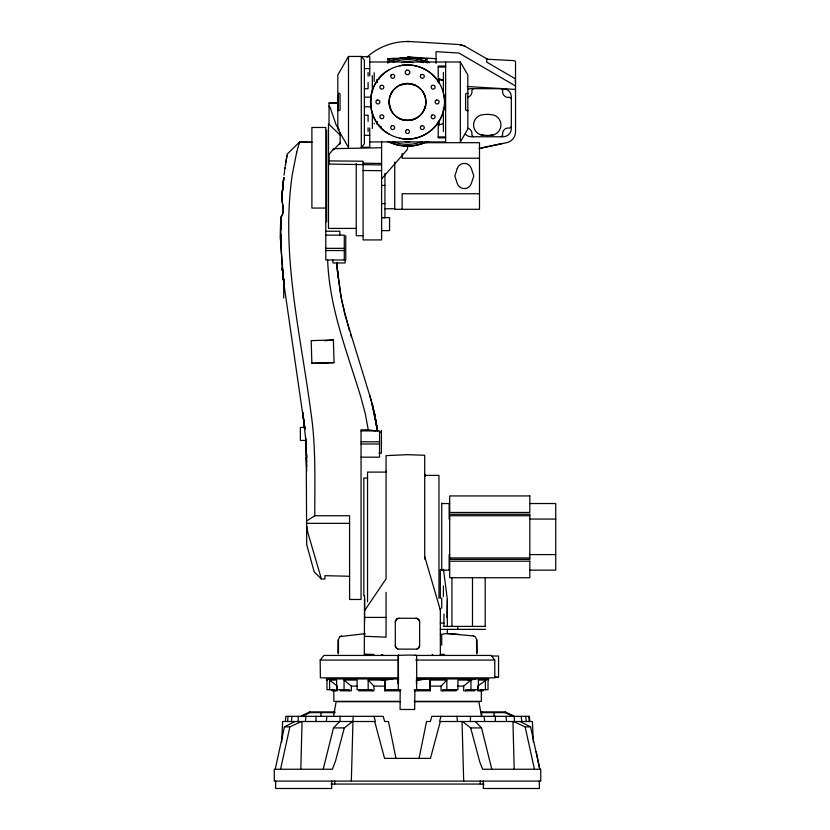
<?xml version="1.0" encoding="UTF-8"?>
<svg xmlns="http://www.w3.org/2000/svg" width="830" height="830" viewBox="0 0 830 830"><rect width="100%" height="100%" fill="white"/><g stroke="black" fill="none" stroke-linecap="round" stroke-linejoin="round"><path stroke-width="1.25" d="M399.137 655.347L398.369 655.316L398.421 683.578L398.369 655.316L409.315 655.057L416.639 655.316L416.722 683.578M400.164 690.975L400.102 709.484L414.689 709.484L414.876 690.975M398.317 683.578L398.442 655.316M280.633 223.623L280.592 229.941L280.768 217.574C285.717 211.204 281.557 203.454 281.858 196.741M316.002 721.509L316.043 716.332M281.038 249.27L280.768 217.574M280.602 233.707L280.82 242.495L280.187 237.93L280.768 217.522M280.644 223.125L280.665 222.067M280.644 223.166L280.675 221.486M280.592 229.474L280.737 220.043M446.945 617.447L447.349 599.551L443.459 569.255M491.619 655.918L494.763 660.078L494.805 677.456L498.55 677.27L498.55 656.032L491.63 656.042M300.813 769.254L302.058 721.509M351.329 781.103L352.968 721.509M376.924 121.398L376.862 123.359M470.351 721.509L470.506 716.332M381.603 147.73L333.556 148.674L333.515 149.929L340.144 142.936M439.329 124.095L439.267 124.739L443.407 123.608M298.095 721.509L298.302 716.332M281.65 742.238L282.636 721.509L375.388 721.509L374.081 716.332M376.799 80.033L377.069 82.72M377.038 121.719L376.799 123.909M397.829 648.946L396.086 647.722L395.329 645.916L395.298 621.971L397.01 618.848L399.002 618.267L416.484 618.309L419.057 619.968L419.638 621.971L419.638 645.439L418.849 647.722M287.647 721.509L288 716.332M439.329 124.241L439.215 124.832L438.209 121.429M281.827 197.104L281.899 196.171M400.807 690.799L384.705 690.799L385.213 680.061L392.787 678.95L381.375 680.061M285.375 721.509L285.852 716.332L383.138 716.332L384.695 721.509L388.471 721.509L395.962 758.371M438.665 82.689L439.215 79.109L443.407 80.375L439.215 79.109M281.868 196.544L283.777 177.599L281.712 198.629L283.767 177.589L281.754 198.069C282.034 204.139 285.51 211.557 280.779 217.304M291.413 721.509L291.984 716.332M352.719 721.509L353.331 716.332M305.367 721.509L306 716.332M326.283 721.509L326.927 716.332M284.047 175.13L284.296 173.211M284.41 172.37L284.649 170.534M284.794 169.507L285.043 167.733M284.908 168.718L285.167 166.903M285.323 165.855L285.582 164.101M285.427 165.16L286.973 155.532M285.842 162.431L286.651 157.461M275.238 769.254L284.431 726.873L294.868 721.509M286.713 157.057L287.232 154.079L299.547 142.034L311.904 142.252L299.547 142.034L296.58 152.585M333.504 716.56L336.119 701.713L400.236 701.713M419.057 758.371L426.537 721.509L430.314 721.509L431.87 716.332L529.384 716.332L529.841 721.509M438.199 82.544L439.101 79.224L443.407 80.344M280.55 769.254L289.877 726.873L301.373 721.509M296.715 152.066L292.243 174.777C280.665 254.032 300.47 333.079 310.752 411.224C316.023 445.814 314.746 480.881 314.788 515.741L306.706 520.96M323.192 769.254L333.484 727.91L339.688 721.509M440.927 716.332L439.62 721.509L532.383 721.509L533.358 742.238M338.132 653.822L338.401 639.629L339.978 636.6L365.065 633.695M425.707 105.337L423.964 110.432M352.511 721.509L344.315 727.91L335.559 760.903L332.353 769.254L274.274 769.254L274.274 781.103L540.745 781.103L540.745 769.254L482.655 769.254L479.782 761.992L470.693 727.91L462.497 721.509M440.305 721.509L430.459 758.371L384.549 758.371L374.704 721.509M299.07 143.549L299.547 142.034M364.588 634.587L364.795 633.996M385.649 472.114L386.043 471.035M481.224 712.628L505.003 712.628L505.314 711.964M390.474 94.734L391.708 92.327M348.496 56.45L337.82 74.959L337.82 92.773L340.041 93.811L340.041 110.131L337.82 111.168L337.82 128.992L348.496 147.491L348.496 56.45L361.289 56.45L364.391 60.154L364.391 143.798L361.289 147.491L361.289 56.45M398.628 677.84L320.38 677.84L320.173 660.078L323.887 655.441L398.462 655.441M364.577 610.662L386.043 578.894L386.043 455.618L407.509 454.674L424.711 455.276L424.711 559.181M364.297 654.497L364.577 595.93M333.556 148.674L329.043 154.556L329.043 164.06L381.603 164.921M339.48 144.503L340.144 143.673L340.144 132.873M418.818 647.753L417.117 648.946M381.603 178.907L407.509 149.296L407.509 146.194L414.699 145.613L421.702 143.86L427.232 141.463M429.795 689.689L429.795 680.061L446.841 680.061L441.041 686.12L441.041 690.799L456.147 690.799L456.147 689.689M473.391 88.644L471.917 90.128L471.917 92.514A5.696 5.696 0 0 1 467.996 97.131M501.154 136.763L502.627 135.28L502.627 132.904A5.696 5.696 0 0 1 507.462 128.059L509.848 128.059L511.332 126.585M367.016 57.125C378.843 46.262 395.194 40.639 411.192 41.614L458.44 44.498L464.25 45.826L487.584 59.241L486.691 59.086L486.722 62.126L515.534 78.902M457.579 686.12L463.659 686.12L470.973 680.061L475.102 678.95L467.767 680.061M326.449 680.061L328.389 678.95L326.792 680.061M389 69.917C364.692 82.585 364.702 121.367 389 134.024M379.735 77.771L379.009 79.234M416.567 118.109C411.037 121.232 403.982 121.201 398.452 118.109M301.622 716.539L310.005 712.628L334.978 712.628M467.269 93.168L467.83 92.898L465.609 93.935L465.609 110.006L467.83 111.044M301.311 715.865L309.839 711.891L334.978 711.891M485.073 680.061L487.698 678.95L477.727 686.12L477.727 690.799L483.07 690.799L483.07 689.689M427.409 141.463C415.062 147.543 399.904 147.792 387.641 141.359M399.655 85.22L407.509 83.467L415.363 85.22M339.989 636.6L341.659 635.956M440.336 634.348L447.349 633.549L447.349 629.358M481.151 148.01L502.461 143.434M479.076 148.56L506.777 142.667A11.06 11.06 0 0 0 515.534 131.846L515.523 62.24A1.847 1.847 0 0 0 513.78 60.611L486.722 59.2M399.811 65.767C415.073 62.333 431.891 69.834 439.558 83.467M416.733 680.061L428.01 678.95L416.37 680.061L416.733 689.689M387.89 63.132L387.89 58.774L394.509 58.422M387.89 58.774L407.509 57.747L427.118 58.774L427.118 62.904M498.55 677.27L494.67 677.062M432.088 654.777L432.731 654.756M440.336 654.486L444.517 654.497L440.336 654.486L440.336 608.608M311.198 340.622L333.401 339.968L334.054 362.658L311.862 363.312L311.198 341.109M324.769 340.715L333.401 339.968M390.048 58.608L392.185 58.546M329.043 102.982L337.997 102.827L329.043 103.024L329.043 124.293L340.144 135.103M406.627 41.51L409.356 41.531M361.486 56.689L369.755 56.689L369.755 75.945M369.755 62.001L460.349 62.001L467.83 74.959L467.83 93.645M445.627 66.068L438.219 66.068L438.219 79.587M438.219 67.033L445.627 67.033M364.391 68.6L369.755 68.6M364.391 88.727L368.095 88.727L368.095 82.564M504.36 88.737L471.357 88.644A8.144 8.144 0 0 0 468.245 89.267M364.391 97.152L371.238 97.152L371.238 100.772M364.391 106.79L371.238 106.79L371.238 103.179M364.391 115.214L368.095 115.214L368.095 121.377M364.391 135.342L369.755 135.342M438.219 136.909L445.627 136.909M445.627 137.873L438.219 137.873L438.219 124.355M369.755 141.94L445.627 141.94L445.627 62.001M422.771 142.687L479.491 142.687L479.491 209.295L394.738 209.295L394.738 162.037M361.486 147.252L369.755 147.252L369.755 128.007M479.491 158.229L402.135 158.229L402.135 153.436M381.603 185.432L384.933 185.432M479.491 193.753L402.135 193.753L402.135 209.295M381.603 203.589L384.933 203.589M325.775 208.06L311.904 208.06L311.904 127.467L325.775 127.467L325.775 259.998L345.768 259.998L345.768 235.596M384.933 208.766L394.738 208.766M384.933 217.616L381.603 217.616L389.561 217.585L389.561 230.626L381.603 230.626M356.246 228.416L328.493 228.416L328.493 123.566M325.775 231.248L339.844 231.248L339.844 235.596M325.775 235.139L344.284 235.139L344.284 259.998M363.094 235.72L356.246 235.72L356.246 163.51M325.775 248.336L344.284 248.336M325.775 250.536L344.284 250.536M376.011 430.905L368.261 429.815L361.06 429.815L361.06 599.467L349.586 599.467L349.586 515.741L314.788 515.741M361.06 430.905L379.559 430.905L379.559 457.174L361.06 457.174M379.559 432.212L381.416 432.212M361.06 441.788L379.559 441.788M361.06 443.988L379.559 443.988M378.874 453.097L381.416 453.097L381.416 430.345M349.586 576.269L324.945 575.678L324.945 579.029L321.397 579.018L314.186 571.88L306.706 544.553L306.249 457.434L306.706 471.077M386.573 472.094L367.534 472.094L367.534 601.792M424.711 475.393L438.966 475.393L438.966 598.274M367.534 478.018L363.831 478.018L363.831 595.867M441.736 503.53L449.694 503.53M529.82 503.53L555.726 503.53L555.726 570.148L529.82 570.148M449.694 515.741L529.82 515.741M449.694 519.072L449.144 519.072L449.144 503.53M529.82 519.072L555.726 519.072M306.706 523.336L349.586 523.336M449.694 554.596L449.144 554.596L449.144 570.148M529.82 554.596L555.726 554.596M449.694 557.926L529.82 557.926M441.736 570.148L449.694 570.148M364.577 598.638L364.577 621.566M364.577 617.416L386.043 617.416M440.336 623.04L443.957 623.04M443.843 626.401L485.56 626.401M440.336 629.358L485.56 629.358M473.308 635.956L475.113 636.6L476.7 639.629L476.887 653.822M416.546 655.441L491.121 655.441M320.173 660.078L398.39 660.078M415.623 660.078L494.763 660.078M416.411 677.84L494.846 677.84M326.304 678.95L398.659 678.95M416.37 678.95L488.922 678.95M329.583 689.689L329.583 680.061L336.638 680.061L336.638 689.689L349.274 689.689L349.274 690.799M344.045 689.689L344.045 680.061L357.087 680.061L357.087 689.689L372.328 689.689L372.328 690.799M368.167 689.689L368.167 680.061L385.213 680.061L385.213 689.689M488.559 680.061L488.03 680.061L488.03 689.689L479.916 689.689L479.916 690.799M344.045 680.061L351.349 686.12L357.377 686.12M368.167 680.061L373.967 686.12L384.705 686.12M429.795 680.061L430.303 686.12L441.041 686.12M400.724 689.689L384.85 689.689L384.85 690.799M414.284 689.689L430.158 689.689M414.284 690.799L430.303 690.799M399.033 701.34L333.888 701.34L333.722 689.927M414.077 701.34L481.338 701.34L481.338 689.927M414.772 701.713L478.9 701.713L481.514 716.56M480.591 711.891L505.169 711.891L513.635 715.844M284.431 726.873L289.877 726.873M513.635 721.509L525.141 726.873L530.588 726.873L539.78 769.254L536.242 751.575M333.484 727.91L344.315 727.91M470.693 727.91L481.525 727.91L491.817 769.254M330.983 784.06L484.025 784.06M329.043 160.916L363.094 161.207L363.094 239.922L381.603 239.922L381.603 141.328M363.094 170.524L381.603 170.679M363.094 163.199L381.603 163.469M364.577 654.133L373.863 654.465M381.385 654.725L382.921 654.777M407.509 146.194L397.746 145.105L387.776 141.556M364.577 636.278L386.043 637.17L386.043 592.309M447.349 633.549L473.432 635.956M467.197 86.517L515.534 89.401M436.061 58.691L407.509 56.959L418.507 58.318M414.564 655.223L415.322 655.264M447.225 633.549L459.177 634.462M487.584 59.241L486.266 58.92M399.811 138.174C424.763 144.513 450.14 119.323 443.708 94.278M427.429 62.644C415.249 56.16 399.853 56.181 387.651 62.603C399.884 56.15 415.073 56.388 427.409 62.478M460.567 44.758L464.842 46.075M381.551 126.907L379.227 125.859L379.009 124.894M505.003 712.628L513.386 716.539M530.588 726.873L520.151 721.509M427.118 61.451L429.349 62.738M515.534 85.998L458.949 53.047L436.061 51.657L436.061 63.298M329.043 106.188L330.164 107.547L336.233 125.216L339.304 129.76M329.583 680.061L337.281 686.12L337.281 690.799L331.938 690.799L331.938 689.689M501.154 88.644L502.627 90.128L502.627 92.514A5.696 5.696 0 0 0 507.462 97.349L509.848 97.349L511.332 98.822M473.391 136.763L471.917 135.28L471.917 132.904A5.696 5.696 0 0 0 467.996 128.276M481.525 727.91L475.32 721.509M417.054 58.785L417.563 59.345M439.226 124.759L438.665 121.263M423.3 92.327L425.406 97.286M309.694 711.964L310.005 712.628M391.044 110.432L389 101.976A18.509 18.509 0 0 1 416.567 85.832A18.509 18.509 0 0 1 417.148 117.767A18.509 18.509 0 0 1 389.011 102.65M349.306 330.164L349.482 330.734M351.017 335.642L350.748 334.77M351.142 336.005L351.422 336.907M337.405 270.134L340.425 293.737L344.689 313.885L371.477 401.212L377.463 430.417L374.33 412.925L369.63 394.893M321.335 578.801L306.706 528.689L307.608 531.916M349.119 329.593L341.504 299.568L337.395 270.072M424.711 556.619L440.336 610.04M373.759 410.207L372.431 404.781L377.557 431.092M534.458 769.254L525.141 726.873M424.711 474.086L425.188 476.285M377.484 430.926L374.33 412.925L376.478 423.881M368.261 429.815L365.335 413.859L360.666 396.45C347.085 351.91 329.323 307.577 327.674 260.444L327.653 259.998M374.33 412.925L377.349 429.919L376.032 421.277M376.81 80.012L376.924 82.544M306.706 525.992L307.463 530.847M304.683 427.699L284.254 286.381M284.233 285.748L282.304 268.1L284.233 286.215M284.182 285.8L284.296 286.713M284.088 285.136L284.161 285.686L282.262 268.111L284.119 285.354M302.753 412.396L305.741 439.63M484.025 716.332L484.658 721.509M302.784 412.645L304.838 429.286L304.029 421.92L304.496 426.361M505.968 716.332L506.611 721.509M302.95 413.734L304.745 428.332M283.404 279.243L284.13 285.458L282.262 268.111L284.088 285.084M284.13 285.437L281.1 250.1M456.874 716.332L457.465 721.509M521.8 721.509L521.219 716.332M304.735 428.228L304.651 427.471L300.367 427.419L300.367 440.44L305.793 440.45L305.751 439.755M282.304 268.1L284.161 285.686M529.208 721.509L528.71 716.332M337.271 268.879L336.856 262.965L338.173 277.656M332.778 259.998L333.027 262.965L345.114 262.965L345.114 259.998M282.231 267.706L280.613 234.703M336.856 262.965L337.665 273.319M305.782 440.294L306.706 466.325M525.846 716.332L526.179 721.509M305.72 440.035L306.592 457.434L306.343 450.068M305.565 437.327L306.239 448.293L305.782 440.523M306.592 457.434L306.457 454.145L306.675 461.874M514.247 716.332L514.424 721.509M462.04 721.509L463.68 781.061M514.195 769.254L512.95 721.509M340.01 716.332L340.144 721.509M495.365 716.332L495.375 721.509M539.365 781.103L539.365 788.5L483.309 788.5L483.309 781.103M494.037 712.628L494.037 716.508M485.426 689.689L485.426 680.061L478.371 680.061L478.371 689.689L465.734 689.689L465.734 690.799M485.187 577.68L485.187 626.401M481.649 711.518L481.649 716.518M480.28 781.103L480.28 784.06M474.729 689.689L474.729 690.799L463.659 690.799L463.659 686.12M472.498 577.441L472.498 626.401M470.973 689.689L470.973 680.061L457.921 680.061L457.921 689.689L442.691 689.689L442.691 690.799M467.83 93.811L467.83 110.131M467.83 110.297L467.83 128.992L460.349 141.94L460.349 62.001M457.797 626.401L457.797 629.358M451.925 577.441L451.925 626.401M447.349 599.551L447.349 626.401M446.841 680.061L446.841 689.689M443.957 614.2L443.957 626.401M443.407 72.376L443.407 92.825M443.407 108.699L443.407 131.565M443.407 585.907L443.407 596.573M441.736 503.156L441.736 570.511M441.736 597.901L441.736 608.265M441.736 634.909L441.736 645.273M440.336 569.411L440.336 598.233M430.303 686.12L430.158 690.799M425.645 58.691L425.645 62.229M398.276 680.061L398.276 689.689M389.374 58.691L389.374 62.229M384.933 173.397L384.933 217.927M374.195 72.739L374.195 81.382M374.195 123.255L374.195 123.909M373.967 686.12L373.967 690.799L358.871 690.799L358.871 689.689M372.348 75.665L372.348 90.916M372.348 112.237L372.348 128.432M368.095 72.532L368.095 76.09M368.095 127.851L368.095 131.41M351.349 686.12L351.349 690.799L340.29 690.799L340.29 689.689M335.102 690.799L335.102 689.689L326.979 689.689L326.979 680.061M334.739 781.103L334.739 784.06M334.054 362.658L311.862 363.312M331.699 781.103L331.699 788.5L275.643 788.5L275.643 781.103M326.636 130.071L326.636 221.911M320.982 712.628L320.982 716.508M283.704 284.97L283.704 297.949M409.813 141.691A39.788 39.788 0 0 1 405.196 141.691M401.741 62.603A39.788 39.788 0 0 1 413.278 62.603M422.366 141.66A42.372 42.372 0 0 1 393.098 141.826M393.098 62.115A42.372 42.372 0 0 1 423.435 62.707M483.942 135.28A10.365 10.365 0 0 1 480.394 115.183A29.434 29.434 0 0 1 494.151 115.183A10.365 10.365 0 0 1 490.603 135.28M494.151 134.657A29.434 29.434 0 0 1 480.394 134.657M465.599 134.377A8.144 8.144 0 0 0 471.357 136.763L503.188 136.763A8.144 8.144 0 0 0 511.332 128.619L511.332 96.788A8.144 8.144 0 0 0 503.188 88.644M515.171 80.251A11.101 11.101 0 0 1 515.534 83.062M428.726 141.671A45.017 45.017 0 0 1 426.527 142.77M395.298 645.439A3.704 3.704 0 0 0 399.002 649.133L415.944 649.133A3.704 3.704 0 0 0 419.638 645.439M395.298 621.971A3.704 3.704 0 0 1 399.002 618.267M415.944 618.267A3.704 3.704 0 0 1 419.638 621.971M380.244 115.536L379.839 117.04L380.617 118.4L382.132 118.804L383.481 118.016L383.885 116.511L383.107 115.152L381.603 114.748L380.244 115.536M391.086 75.084L390.681 76.599L391.459 77.947L392.964 78.352L394.323 77.574L394.727 76.059L393.949 74.71L392.434 74.306L391.086 75.084M420.686 126.368L420.281 127.882L421.069 129.231L422.574 129.636L423.933 128.858L424.338 127.343L423.549 125.994L422.045 125.589L420.686 126.368M431.527 85.926L431.123 87.43L431.901 88.789L433.416 89.194L434.764 88.416L435.169 86.901L434.391 85.542L432.876 85.148L431.527 85.926M457.278 168.511L454.83 175.991L457.278 183.472A7.397 7.397 0 0 0 471.347 183.472L473.795 175.991L471.347 168.511A7.397 7.397 0 0 0 457.278 168.511M380.617 85.542L379.839 86.901L380.244 88.416L381.603 89.194L383.107 88.789L383.885 87.43L383.481 85.926L382.132 85.148L380.617 85.542M421.069 74.71L420.281 76.059L420.686 77.574L422.045 78.352L423.549 77.947L424.338 76.599L423.933 75.084L422.574 74.306L421.069 74.71M391.459 125.994L390.681 127.343L391.086 128.858L392.434 129.636L393.949 129.231L394.727 127.882L394.323 126.368L392.964 125.589L391.459 125.994M431.901 115.152L431.123 116.511L431.527 118.016L432.876 118.804L434.391 118.4L435.169 117.04L434.764 115.536L433.416 114.748L431.901 115.152M406.586 70.145L405.289 71.442L405.289 73.289L406.586 74.586L408.422 74.586L409.73 73.289L409.73 71.442L408.422 70.145L406.586 70.145M377.121 100.088L376.011 101.187L376.011 102.754L377.121 103.864L378.677 103.864L379.787 102.754L379.787 101.187L378.677 100.088L377.121 100.088M436.331 100.088L435.221 101.187L435.221 102.754L436.331 103.864L437.898 103.864L438.997 102.754L438.997 101.187L437.898 100.088L436.331 100.088M406.721 129.688L405.621 130.798L405.621 132.364L406.721 133.464L408.287 133.464L409.398 132.364L409.398 130.798L408.287 129.688L406.721 129.688M338.183 93.811L337.82 110.131L338.183 93.811M529.82 495.935L449.694 495.935L449.694 512.463L529.82 512.463L529.82 495.935M529.82 514.289L449.694 514.289L449.694 559.379L529.82 559.379L529.82 514.289M529.82 561.205L449.694 561.205L449.694 577.732L529.82 577.732L529.82 561.205M306.146 446.084L305.731 439.827L306.229 448.293L305.731 439.817L306.146 446.084M425.821 101.976L425.811 101.302A18.322 18.322 0 0 0 397.964 86.33A18.322 18.322 0 0 0 398.535 117.943A18.322 18.322 0 0 0 425.821 101.976M476.648 652.93L476.565 639.629L476.648 652.93M338.433 652.93L338.401 639.629L338.433 652.93M385.753 131.918A37.008 37.008 0 0 0 444.309 105.835A37.008 37.008 0 0 0 392.455 68.164A37.008 37.008 0 0 0 385.753 131.918"/></g></svg>
